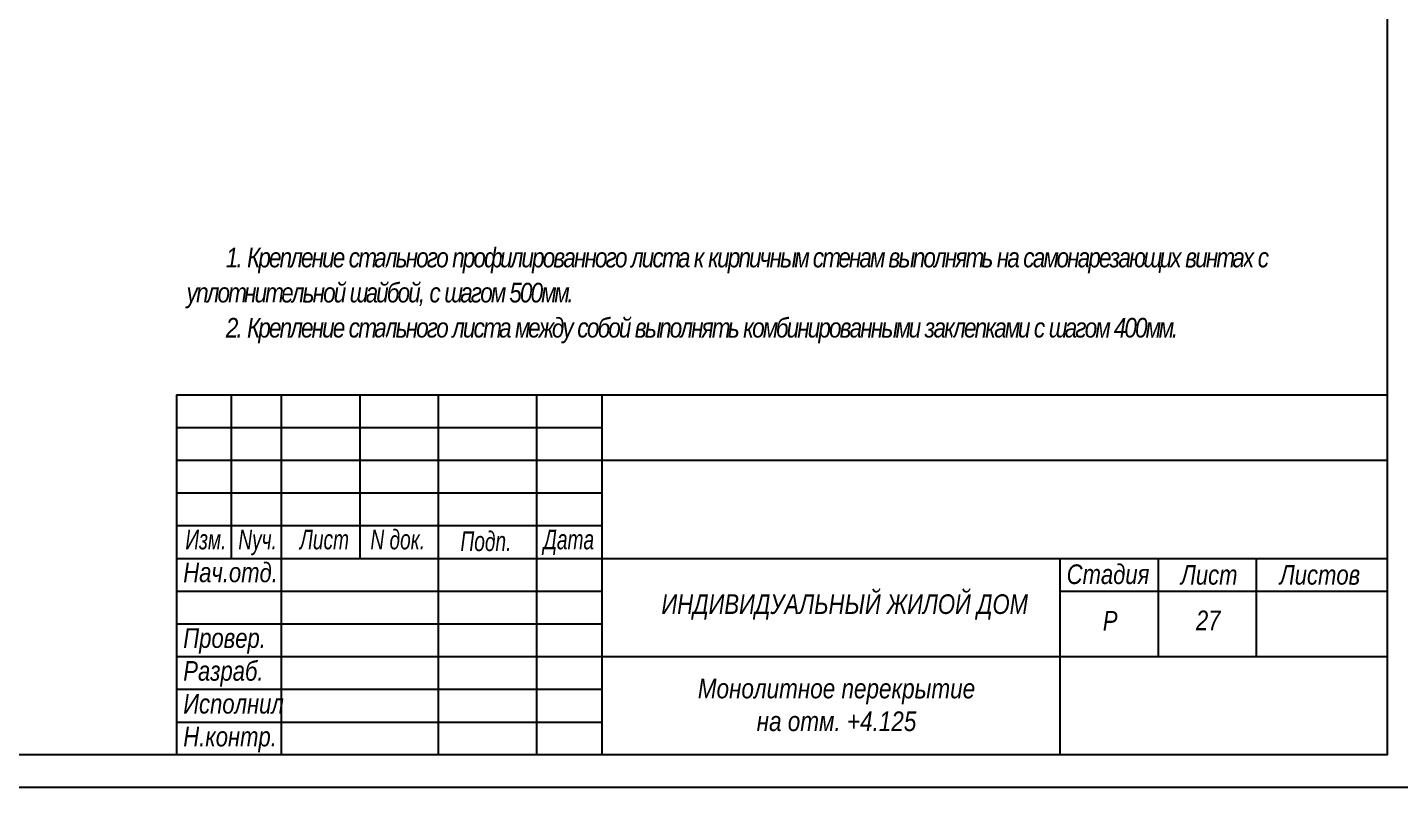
# Model space of a CAD drawing. Header units: millimetres. Extents: x 1582001 to 3303937, y 226471 to 491235.
# Drawn here: x 1728721 to 1749691, y 291255 to 302864 of the extents above; entities that cross this region are included whole.
import ezdxf

# ---------------------------------------------------------------- set-up
doc = ezdxf.new("R2010")
doc.units = ezdxf.units.MM
doc.layers.add('Текст', color=202, linetype='Continuous', lineweight=15)
doc.layers.add('Формуляр', color=138, linetype='Continuous')
doc.styles.add('STYLE1', font='ARIALNI.TTF', dxfattribs={"height": 300})

msp = doc.modelspace()

# ---------------------------------------------------------------- linework, layer by layer
at = {"layer": 'Формуляр', "color": 0}
for p, q in [((1731000.6, 297255.1), (1731000.6, 291755.1)), ((1731000.6, 297255.1), (1749500.6, 297255.1)), ((1731000.6, 297255.1), (1731000.6, 291755.1)), ((1731000.6, 297255.1), (1749500.6, 297255.1)), ((1731832.5, 297255.1), (1731832.5, 294755.1)), ((1731832.5, 297255.1), (1731832.5, 294755.1)), ((1732600.6, 297255.1), (1732600.6, 291755.1)), ((1732600.6, 297255.1), (1732600.6, 291755.1)), ((1733800.6, 297255.1), (1733800.6, 294755.1)), ((1733800.6, 297255.1), (1733800.6, 294755.1)), ((1735000.6, 297255.1), (1735000.6, 291755.1)), ((1735000.6, 297255.1), (1735000.6, 291755.1)), ((1736500.6, 297255.1), (1736500.6, 291755.1)), ((1736500.6, 297255.1), (1736500.6, 291755.1)), ((1737500.6, 297255.1), (1737500.6, 291755.1)), ((1737500.6, 297255.1), (1737500.6, 291755.1)), ((1731000.6, 296755.1), (1737500.6, 296755.1)), ((1731000.6, 296755.1), (1737500.6, 296755.1)), ((1731000.6, 296255.1), (1749500.6, 296255.1)), ((1731000.6, 296255.1), (1749500.6, 296255.1)), ((1731000.6, 295755.1), (1737500.6, 295755.1)), ((1731000.6, 295755.1), (1737500.6, 295755.1)), ((1731000.6, 295255.1), (1737500.6, 295255.1)), ((1731000.6, 295255.1), (1737500.6, 295255.1)), ((1731000.6, 294755.1), (1749500.6, 294755.1)), ((1731000.6, 294755.1), (1749500.6, 294755.1)), ((1744500.6, 294755.1), (1744500.6, 291755.1)), ((1744500.6, 294755.1), (1744500.6, 291755.1)), ((1746000.6, 294755.1), (1746000.6, 293255.1)), ((1746000.6, 294755.1), (1746000.6, 293255.1)), ((1747500.6, 294755.1), (1747500.6, 293255.1)), ((1747500.6, 294755.1), (1747500.6, 293255.1)), ((1731000.6, 294255.1), (1737500.6, 294255.1)), ((1731000.6, 294255.1), (1737500.6, 294255.1)), ((1744500.6, 294255.1), (1749500.6, 294255.1)), ((1744500.6, 294255.1), (1749500.6, 294255.1)), ((1731000.6, 293755.1), (1737500.6, 293755.1)), ((1731000.6, 293755.1), (1737500.6, 293755.1)), ((1731000.6, 293255.1), (1737500.6, 293255.1)), ((1731000.6, 293255.1), (1737500.6, 293255.1)), ((1737500.6, 293255.1), (1749500.6, 293255.1)), ((1737500.6, 293255.1), (1749500.6, 293255.1)), ((1731000.6, 292755.1), (1737500.6, 292755.1)), ((1731000.6, 292755.1), (1737500.6, 292755.1)), ((1731000.6, 292255.1), (1737500.6, 292255.1)), ((1731000.6, 292255.1), (1737500.6, 292255.1))]:
    msp.add_line(p, q, dxfattribs=at)
for points in [[(1708000.7, 320955), (1750000.6, 320955), (1750000.6, 291255.1), (1708000.7, 291255.1)], [(1710000.7, 291755.1), (1710000.7, 320444.9), (1749500.6, 320444.9), (1749500.6, 291755.1)]]:
    msp.add_lwpolyline(points, close=True, dxfattribs=at)

# ---------------------------------------------------------------- texts
at = {"layer": 'Текст', "insert": (1731152.9, 299499.9), "char_height": 300, "width": 18438.339, "attachment_point": 1, "line_spacing_factor": 1.071429, "style": 'STYLE1'}
msp.add_mtext('\\pi600;{\\T0.85;1. Крепление стального профилированного листа к кирпичным стенам выполнять на самонарезающих винтах с уплотнительной шайбой, с шагом 500мм.\\P\\pt1.2e+004;2. Крепление стального листа между собой выполнять комбинированными заклепками с шагом 400мм.}', dxfattribs=at)
at = {"layer": 'Формуляр', "color": 0, "style": 'STYLE1'}
for s, width, p in [('Изм.', 0.85, (1731134.8, 294893.1)), ('Nуч.', 0.85, (1731944.2, 294893.1)), ('Лист', 0.85, (1732883.7, 294893.1)), ('N док.', 0.85, (1733963, 294893.1)), ('Подп.', 0.85, (1735339.1, 294866.2)), ('Дата', 0.85, (1736607.3, 294893.1)), ('Нач.отд.', 0.98, (1731102.9, 294391.4)), ('Стадия', 0.98, (1744604.1, 294363.2)), ('Лист', 0.98, (1746347.9, 294354.3)), ('Листов', 0.98, (1747858.9, 294354.3)), ('ИНДИВИДУАЛЬНЫЙ ЖИЛОЙ ДОМ', 0.98, (1738410.5, 293906.3)), ('Р', 0.98, (1745156.6, 293652.3)), ('Р', 0.98, (1745156.6, 293652.3)), ('27', 0.98, (1746579.8, 293658.4)), ('Провер.', 0.98, (1731102.9, 293388.1)), ('Разраб.', 0.98, (1731102.9, 292886.5)), ('Исполнил', 0.98, (1731102.9, 292384.8)), ('Н.контр.', 0.98, (1731102.9, 291883.2))]:
    msp.add_text(s, height=300, dxfattribs=dict(at, width=width)).set_placement(p)
at = {"layer": 'Формуляр', "color": 0, "insert": (1741086.1, 292917.5), "char_height": 300, "width": 12867.82, "attachment_point": 2, "style": 'STYLE1'}
msp.add_mtext('Монолитное перекрытие \\Pна отм. +4.125', dxfattribs=at)

doc.saveas('drawing.dxf')
